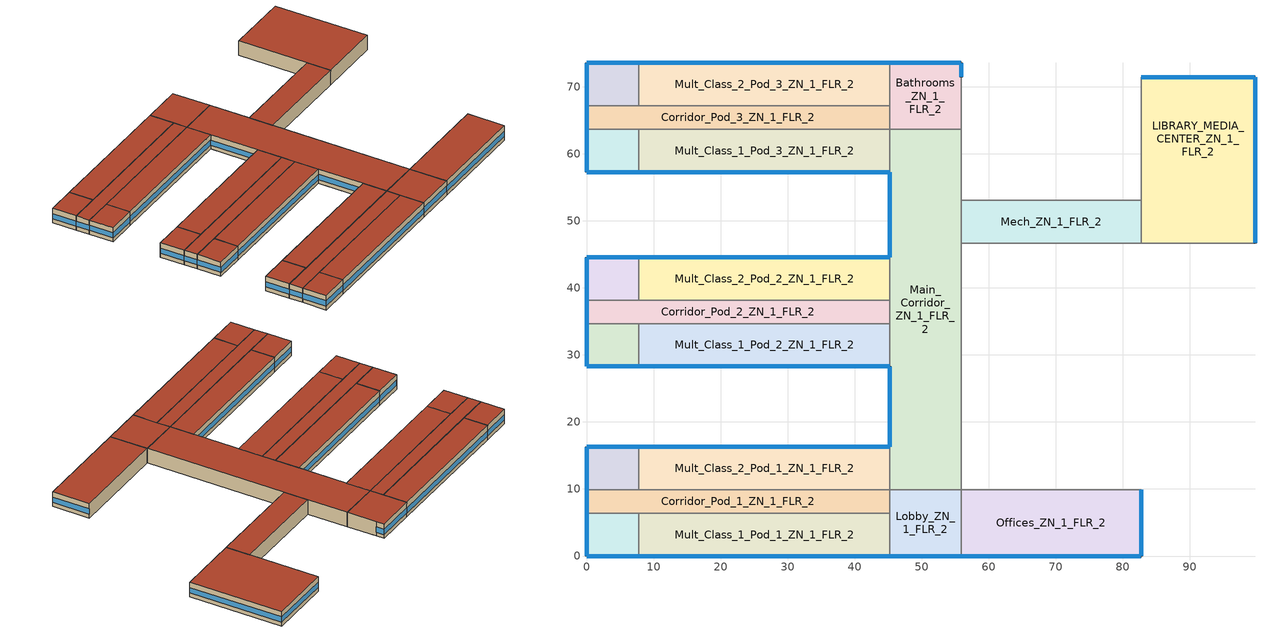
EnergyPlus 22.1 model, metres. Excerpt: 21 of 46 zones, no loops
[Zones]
Corner_Class_1_Pod_1_ZN_1_FLR_2
 floor to Corner_Class_1_Pod_1_ZN_1_FLR_1 (int_slab_floor): 0,6.36 7.78,6.36 7.78,0 0,0 z4
 wall outside (nonres_ext_wall_top): 0,6.36 0,0 7.78,0 z4:8
 wall to Mult_Class_1_Pod_1_ZN_1_FLR_2 (int_wall): 7.78,0 7.78,6.36 z4:8
 wall to Corridor_Pod_1_ZN_1_FLR_2 (int_wall): 7.78,6.36 0,6.36 z4:8
 window (NonresWindow_U_0.369_SHGC_0.375): 0.04,0 7.74,0 z5.1:6.51; 0,6.33 0,0.04 z5.1:6.52
 roof outside (nonres_roof): 0,0 7.78,0 7.78,6.36 0,6.36 z8
Mult_Class_1_Pod_1_ZN_1_FLR_2
 floor to Mult_Class_1_Pod_1_ZN_1_FLR_1 (int_slab_floor): 7.78,6.36 45.25,6.36 45.25,0 7.78,0 z4
 wall outside (nonres_ext_wall_top): 7.78,0 45.25,0 z4:8
 wall to Lobby_ZN_1_FLR_2 (int_wall): 45.25,0 45.25,6.36 z4:8
 wall to Corridor_Pod_1_ZN_1_FLR_2 (int_wall): 45.25,6.36 7.78,6.36 z4:8
 window (NonresWindow_U_0.369_SHGC_0.375): 7.81,0 45.22,0 z5.1:6.5
 roof outside (nonres_roof): 7.78,0 45.25,0 45.25,6.36 7.78,6.36 z8
Corridor_Pod_1_ZN_1_FLR_2
 floor to Corridor_Pod_1_ZN_1_FLR_1 (int_slab_floor): 0,9.9 45.25,9.9 45.25,6.36 0,6.36 z4
 wall outside (nonres_ext_wall_top): 0,9.9 0,6.36 z4:8
 wall to Lobby_ZN_1_FLR_2 (int_wall): 45.25,6.36 45.25,9.9 z4:8
 wall to Mult_Class_2_Pod_1_ZN_1_FLR_2 (int_wall): 45.25,9.9 7.78,9.9 z4:8
 wall to Corner_Class_2_Pod_1_ZN_1_FLR_2 (int_wall): 7.78,9.9 0,9.9 z4:8
 window (NonresWindow_U_0.369_SHGC_0.375): 0,9.86 0,6.4 z5.1:6.53
 roof outside (nonres_roof): 0,6.36 45.25,6.36 45.25,9.9 0,9.9 z8
Corner_Class_2_Pod_1_ZN_1_FLR_2
 floor to Corner_Class_2_Pod_1_ZN_1_FLR_1 (int_slab_floor): 0,16.26 7.78,16.26 7.78,9.9 0,9.9 z4
 wall outside (nonres_ext_wall_top): 7.78,16.26 0,16.26 0,9.9 z4:8
 wall to Mult_Class_2_Pod_1_ZN_1_FLR_2 (int_wall): 7.78,9.9 7.78,16.26 z4:8
 window (NonresWindow_U_0.369_SHGC_0.375): 7.74,16.26 0.04,16.26 z5.1:6.51; 0,16.23 0,9.93 z5.1:6.52
 roof outside (nonres_roof): 0,9.9 7.78,9.9 7.78,16.26 0,16.26 z8
Mult_Class_2_Pod_1_ZN_1_FLR_2
 floor to Mult_Class_2_Pod_1_ZN_1_FLR_1 (int_slab_floor): 7.78,16.26 45.25,16.26 45.25,9.9 7.78,9.9 z4
 wall outside (nonres_ext_wall_top): 45.25,16.26 7.78,16.26 z4:8
 wall to Main_Corridor_ZN_1_FLR_2 (int_wall): 45.25,9.9 45.25,16.26 z4:8
 window (NonresWindow_U_0.369_SHGC_0.375): 45.22,16.26 7.81,16.26 z5.1:6.5
 roof outside (nonres_roof): 7.78,9.9 45.25,9.9 45.25,16.26 7.78,16.26 z8
Corner_Class_1_Pod_2_ZN_1_FLR_2
 floor to Corner_Class_1_Pod_2_ZN_1_FLR_1 (int_slab_floor): 0,34.65 7.78,34.65 7.78,28.28 0,28.28 z4
 wall outside (nonres_ext_wall_top): 0,34.65 0,28.28 7.78,28.28 z4:8
 wall to Mult_Class_1_Pod_2_ZN_1_FLR_2 (int_wall): 7.78,28.28 7.78,34.65 z4:8
 wall to Corridor_Pod_2_ZN_1_FLR_2 (int_wall): 7.78,34.65 0,34.65 z4:8
 window (NonresWindow_U_0.369_SHGC_0.375): 0.04,28.28 7.74,28.28 z5.1:6.51; 0,34.61 0,28.32 z5.1:6.52
 roof outside (nonres_roof): 0,28.28 7.78,28.28 7.78,34.65 0,34.65 z8
Mult_Class_1_Pod_2_ZN_1_FLR_2
 floor to Mult_Class_1_Pod_2_ZN_1_FLR_1 (int_slab_floor): 7.78,34.65 45.25,34.65 45.25,28.28 7.78,28.28 z4
 wall outside (nonres_ext_wall_top): 7.78,28.28 45.25,28.28 z4:8
 wall to Main_Corridor_ZN_1_FLR_2 (int_wall): 45.25,28.28 45.25,34.65 z4:8
 wall to Corridor_Pod_2_ZN_1_FLR_2 (int_wall): 45.25,34.65 7.78,34.65 z4:8
 window (NonresWindow_U_0.369_SHGC_0.375): 7.81,28.28 45.22,28.28 z5.1:6.5
 roof outside (nonres_roof): 7.78,28.28 45.25,28.28 45.25,34.65 7.78,34.65 z8
Corridor_Pod_2_ZN_1_FLR_2
 floor to Corridor_Pod_2_ZN_1_FLR_1 (int_slab_floor): 0,38.18 45.25,38.18 45.25,34.65 0,34.65 z4
 wall outside (nonres_ext_wall_top): 0,38.18 0,34.65 z4:8
 wall to Main_Corridor_ZN_1_FLR_2 (int_wall): 45.25,34.65 45.25,38.18 z4:8
 wall to Mult_Class_2_Pod_2_ZN_1_FLR_2 (int_wall): 45.25,38.18 7.78,38.18 z4:8
 wall to Corner_Class_2_Pod_2_ZN_1_FLR_2 (int_wall): 7.78,38.18 0,38.18 z4:8
 window (NonresWindow_U_0.369_SHGC_0.375): 0,38.15 0,34.68 z5.1:6.53
 roof outside (nonres_roof): 0,34.65 45.25,34.65 45.25,38.18 0,38.18 z8
Corner_Class_2_Pod_2_ZN_1_FLR_2
 floor to Corner_Class_2_Pod_2_ZN_1_FLR_1 (int_slab_floor): 0,44.55 7.78,44.55 7.78,38.18 0,38.18 z4
 wall outside (nonres_ext_wall_top): 7.78,44.55 0,44.55 0,38.18 z4:8
 wall to Mult_Class_2_Pod_2_ZN_1_FLR_2 (int_wall): 7.78,38.18 7.78,44.55 z4:8
 window (NonresWindow_U_0.369_SHGC_0.375): 7.74,44.55 0.04,44.55 z5.1:6.51; 0,44.51 0,38.22 z5.1:6.52
 roof outside (nonres_roof): 0,38.18 7.78,38.18 7.78,44.55 0,44.55 z8
Mult_Class_2_Pod_2_ZN_1_FLR_2
 floor to Mult_Class_2_Pod_2_ZN_1_FLR_1 (int_slab_floor): 7.78,44.55 45.25,44.55 45.25,38.18 7.78,38.18 z4
 wall outside (nonres_ext_wall_top): 45.25,44.55 7.78,44.55 z4:8
 wall to Main_Corridor_ZN_1_FLR_2 (int_wall): 45.25,38.18 45.25,44.55 z4:8
 window (NonresWindow_U_0.369_SHGC_0.375): 45.22,44.55 7.81,44.55 z5.1:6.5
 roof outside (nonres_roof): 7.78,38.18 45.25,38.18 45.25,44.55 7.78,44.55 z8
Corner_Class_1_Pod_3_ZN_1_FLR_2
 floor to Corner_Class_1_Pod_3_ZN_1_FLR_1 (int_slab_floor): 0,63.64 7.78,63.64 7.78,57.28 0,57.28 z4
 wall outside (nonres_ext_wall_top): 0,63.64 0,57.28 7.78,57.28 z4:8
 wall to Mult_Class_1_Pod_3_ZN_1_FLR_2 (int_wall): 7.78,57.28 7.78,63.64 z4:8
 wall to Corridor_Pod_3_ZN_1_FLR_2 (int_wall): 7.78,63.64 0,63.64 z4:8
 window (NonresWindow_U_0.369_SHGC_0.375): 0.04,57.28 7.74,57.28 z5.1:6.51; 0,63.6 0,57.31 z5.1:6.52
 roof outside (nonres_roof): 0,57.28 7.78,57.28 7.78,63.64 0,63.64 z8
Mult_Class_1_Pod_3_ZN_1_FLR_2
 floor to Mult_Class_1_Pod_3_ZN_1_FLR_1 (int_slab_floor): 7.78,63.64 45.25,63.64 45.25,57.28 7.78,57.28 z4
 wall outside (nonres_ext_wall_top): 7.78,57.28 45.25,57.28 z4:8
 wall to Main_Corridor_ZN_1_FLR_2 (int_wall): 45.25,57.28 45.25,63.64 z4:8
 wall to Corridor_Pod_3_ZN_1_FLR_2 (int_wall): 45.25,63.64 7.78,63.64 z4:8
 window (NonresWindow_U_0.369_SHGC_0.375): 7.81,57.28 45.22,57.28 z5.1:6.5
 roof outside (nonres_roof): 7.78,57.28 45.25,57.28 45.25,63.64 7.78,63.64 z8
Corridor_Pod_3_ZN_1_FLR_2
 floor to Corridor_Pod_3_ZN_1_FLR_1 (int_slab_floor): 0,67.18 45.25,67.18 45.25,63.64 0,63.64 z4
 wall outside (nonres_ext_wall_top): 0,67.18 0,63.64 z4:8
 wall to Bathrooms_ZN_1_FLR_2 (int_wall): 45.25,63.64 45.25,67.18 z4:8
 wall to Mult_Class_2_Pod_3_ZN_1_FLR_2 (int_wall): 45.25,67.18 7.78,67.18 z4:8
 wall to Corner_Class_2_Pod_3_ZN_1_FLR_2 (int_wall): 7.78,67.18 0,67.18 z4:8
 window (NonresWindow_U_0.369_SHGC_0.375): 0,67.14 0,63.67 z5.1:6.53
 roof outside (nonres_roof): 0,63.64 45.25,63.64 45.25,67.18 0,67.18 z8
Corner_Class_2_Pod_3_ZN_1_FLR_2
 floor to Corner_Class_2_Pod_3_ZN_1_FLR_1 (int_slab_floor): 0,73.54 7.78,73.54 7.78,67.18 0,67.18 z4
 wall outside (nonres_ext_wall_top): 7.78,73.54 0,73.54 0,67.18 z4:8
 wall to Mult_Class_2_Pod_3_ZN_1_FLR_2 (int_wall): 7.78,67.18 7.78,73.54 z4:8
 window (NonresWindow_U_0.369_SHGC_0.375): 7.74,73.54 0.04,73.54 z5.1:6.51; 0,73.5 0,67.21 z5.1:6.52
 roof outside (nonres_roof): 0,67.18 7.78,67.18 7.78,73.54 0,73.54 z8
Mult_Class_2_Pod_3_ZN_1_FLR_2
 floor to Mult_Class_2_Pod_3_ZN_1_FLR_1 (int_slab_floor): 7.78,73.54 45.25,73.54 45.25,67.18 7.78,67.18 z4
 wall outside (nonres_ext_wall_top): 45.25,73.54 7.78,73.54 z4:8
 wall to Bathrooms_ZN_1_FLR_2 (int_wall): 45.25,67.18 45.25,73.54 z4:8
 window (NonresWindow_U_0.369_SHGC_0.375): 45.22,73.54 7.81,73.54 z5.1:6.5
 roof outside (nonres_roof): 7.78,67.18 45.25,67.18 45.25,73.54 7.78,73.54 z8
Main_Corridor_ZN_1_FLR_2
 floor to Main_Corridor_ZN_1_FLR_1 (int_slab_floor): 45.25,63.64 55.86,63.64 55.86,9.9 45.25,9.9 z4
 wall outside (nonres_ext_wall_top): 45.25,57.28 45.25,44.55 / 45.25,28.28 45.25,16.26 z4:8
 wall to Lobby_ZN_1_FLR_2 (int_wall): 45.25,9.9 55.86,9.9 z4:8
 wall to Gym_ZN_1_FLR_1 (int_wall): 55.86,9.9 55.86,46.67 z4:8
 wall to Mech_ZN_1_FLR_2 (int_wall): 55.86,46.67 55.86,53.03 z4:8
 wall to Auditorium_ZN_1_FLR_1 (int_wall): 55.86,53.03 55.86,63.64 z4:8
 wall to Bathrooms_ZN_1_FLR_2 (int_wall): 55.86,63.64 45.25,63.64 z4:8
 window (NonresWindow_U_0.369_SHGC_0.375): 45.25,57.24 45.25,44.58 / 45.25,28.25 45.25,16.3 z5.1:6.51
 roof outside (nonres_roof): 45.25,9.9 55.86,9.9 55.86,63.64 45.25,63.64 z8
Lobby_ZN_1_FLR_2
 floor to Lobby_ZN_1_FLR_1 (int_slab_floor): 45.25,9.9 55.86,9.9 55.86,0 45.25,0 z4
 wall outside (nonres_ext_wall_top): 45.25,0 55.86,0 z4:8
 wall to Offices_ZN_1_FLR_2 (int_wall): 55.86,0 55.86,9.9 z4:8
 window (NonresWindow_U_0.369_SHGC_0.375): 45.29,0 55.83,0 z5.1:6.51
 roof outside (nonres_roof): 45.25,0 55.86,0 55.86,9.9 45.25,9.9 z8
Bathrooms_ZN_1_FLR_2
 floor to Bathrooms_ZN_1_FLR_1 (int_slab_floor): 45.25,73.54 55.86,73.54 55.86,63.64 45.25,63.64 z4
 wall outside (nonres_ext_wall_top): 55.86,71.42 55.86,73.54 45.25,73.54 z4:8
 wall to Auditorium_ZN_1_FLR_1 (int_wall): 55.86,63.64 55.86,71.42 z4:8
 window (NonresWindow_U_0.369_SHGC_0.375): 55.86,71.45 55.86,73.5 z5.1:6.55; 55.83,73.54 45.29,73.54 z5.1:6.51
 roof outside (nonres_roof): 45.25,63.64 55.86,63.64 55.86,73.54 45.25,73.54 z8
Offices_ZN_1_FLR_2
 floor to Offices_ZN_1_FLR_1 (int_slab_floor): 55.86,9.9 82.73,9.9 82.73,0 55.86,0 z4
 wall outside (nonres_ext_wall_top): 55.86,0 82.73,0 82.73,9.9 z4:8
 wall to Gym_ZN_1_FLR_1 (int_wall): 82.73,9.9 55.86,9.9 z4:8
 window (NonresWindow_U_0.369_SHGC_0.375): 55.9,0 82.7,0 z5.1:6.5; 82.73,0.04 82.73,9.86 z5.1:6.51
 roof outside (nonres_roof): 55.86,0 82.73,0 82.73,9.9 55.86,9.9 z8
LIBRARY_MEDIA_CENTER_ZN_1_FLR_2
 floor to Kitchen_ZN_1_FLR_1 (int_slab_floor): 82.73,53.03 99.7,53.03 99.7,46.67 82.73,46.67 z4
 floor to Cafeteria_ZN_1_FLR_1 (int_slab_floor): 82.73,71.42 99.7,71.42 99.7,53.03 82.73,53.03 z4
 wall outside (nonres_ext_wall_top): 99.7,46.67 99.7,71.42 82.73,71.42 z4:8
 wall to Aux_Gym_ZN_1_FLR_1 (int_wall): 82.73,46.67 99.7,46.67 z4:8
 wall to Mech_ZN_1_FLR_2 (int_wall): 82.73,53.03 82.73,46.67 z4:8
 wall to Auditorium_ZN_1_FLR_1 (int_wall): 82.73,71.42 82.73,53.03 z4:8
 window (NonresWindow_U_0.369_SHGC_0.375): 99.7,46.7 99.7,71.38 z5.1:6.5; 99.67,71.42 82.77,71.42 z5.1:6.51
 roof outside (nonres_roof): 82.73,46.67 99.7,46.67 99.7,71.42 82.73,71.42 z8
Mech_ZN_1_FLR_2
 floor to Mech_ZN_1_FLR_1 (int_slab_floor): 55.86,53.03 82.73,53.03 82.73,46.67 55.86,46.67 z4
 wall to Gym_ZN_1_FLR_1 (int_wall): 55.86,46.67 82.73,46.67 z4:8
 wall to Auditorium_ZN_1_FLR_1 (int_wall): 82.73,53.03 55.86,53.03 z4:8
 roof outside (nonres_roof): 55.86,46.67 82.73,46.67 82.73,53.03 55.86,53.03 z8
[Building]
SchoolSecondary_50pct_downscaled: North Axis=0; Terrain=City; Loads Convergence Tolerance Value=0.04; Temperature Convergence Tolerance Value=0.2; Solar Distribution=FullInteriorAndExterior; Maximum Number of Warmup Days=25; Minimum Number of Warmup Days=6
[Site:Location]
Buffalo.Niagara.Intl.AP_NY_USA WMO=725280: Latitude=42.94; Longitude=-78.74; Time Zone=-5; Elevation=215
[SizingPeriod:DesignDay] Day of Month=21; DryBulb Temperature Range Modifier Type=DefaultMultipliers; Humidity Condition Type=Wetbulb; Barometric Pressure=98769; Rain Indicator=No; Snow Indicator=No; Daylight Saving Time Indicator=No
Name | Month | Day Type | Maximum DryBulb Temperature | Daily DryBulb Temperature Range | Wetbulb or DewPoint at Maximum DryBulb | Wind Speed | Wind Direction | Solar Model Indicator | Sky Clearness | ASHRAE Clear Sky Optical Depth for Beam Irradiance taub | ASHRAE Clear Sky Optical Depth for Diffuse Irradiance taud
Buffalo.Niagara.Intl.AP_NY_USA Ann Htg 99.6% Condns DB | 1 | WinterDesignDay | -16.3 | 0 | -16.3 | 5.1 | 270 | ASHRAEClearSky | 0
Buffalo.Niagara.Intl.AP_NY_USA Ann Clg .4% Condns DB=>MWB | 7 | SummerDesignDay | 30.3 | 9.3 | 21.8 | 5.7 | 240 | ASHRAETau |  | 0.462 | 2.001
[Site:GroundTemperature:FCfactorMethod]
January Ground Temperature=9.7; February Ground Temperature=6; March Ground Temperature=-2.2; April Ground Temperature=-3.4; May Ground Temperature=-4.2; June Ground Temperature=2.7; July Ground Temperature=7.5; August Ground Temperature=13.7; September Ground Temperature=18.6; October Ground Temperature=22; November Ground Temperature=20.7; December Ground Temperature=16.5
[Site:WaterMainsTemperature]
Calculation Method=CORRELATION; Annual Average Outdoor Air Temperature=8.96667; Maximum Difference In Monthly Average Outdoor Air Temperatures=26.2
[Material]
Name | Roughness | Thickness | Conductivity | Density | Specific Heat | Thermal Absorptance | Solar Absorptance | Visible Absorptance
Std Wood 6inch | MediumSmooth | 0.15 | 0.12 | 540 | 1210 | 0.9 | 0.7 | 0.7
F07 25mm stucco | Smooth | 0.0254 | 0.72 | 1856 | 840 | 0.9 | 0.7 | 0.7
F08 Metal surface | Smooth | 0.0008 | 45.28 | 7824 | 500
F13 Built-up roofing | Rough | 0.0095 | 0.16 | 1120 | 1460 | 0.9 | 0.77
G01 13mm gypsum board | Smooth | 0.0127 | 0.16 | 800 | 1090 | 0.9 | 0.7 | 0.5
G01 16mm gypsum board | MediumSmooth | 0.0159 | 0.16 | 800 | 1090
100mm Normalweight concrete floor | MediumRough | 0.1016 | 2.31 | 2322 | 832
[Material:NoMass] Thermal Absorptance=0.9; Solar Absorptance=0.7
Name | Roughness | Thermal Resistance | Visible Absorptance
CP02 CARPET PAD | VeryRough | 0.21648 | 0.8
Nonres_Roof_Insulation | MediumSmooth | 5.30668 | 0.7
Nonres_Exterior_Wall_Insulation_top | MediumSmooth | 1.34651 | 0.7
[WindowMaterial:SimpleGlazingSystem]
Nonres Window Glazing Layer: UFactor=2.09528; Solar Heat Gain Coefficient=0.375; Visible Transmittance=0.4125
[Construction]
InteriorFurnishings: Std Wood 6inch
int_wall: G01 13mm gypsum board, G01 13mm gypsum board
int_slab_floor: 100mm Normalweight concrete floor, CP02 CARPET PAD
nonres_roof: F13 Built-up roofing, Nonres_Roof_Insulation, F08 Metal surface
nonres_ext_wall_top: F07 25mm stucco, G01 16mm gypsum board, Nonres_Exterior_Wall_Insulation_top, G01 16mm gypsum board
NonresWindow_U_0.369_SHGC_0.375: Nonres Window Glazing Layer
[Zone] Type=1; Multiplier=1; Ceiling Height=4; Floor Area=autocalculate; Part of Total Floor Area=Yes
Name | Volume
Corner_Class_1_Pod_1_ZN_1_FLR_2; Corner_Class_2_Pod_1_ZN_1_FLR_2; Corner_Class_1_Pod_2_ZN_1_FLR_2; Corner_Class_2_Pod_2_ZN_1_FLR_2; Corner_Class_1_Pod_3_ZN_1_FLR_2; Corner_Class_2_Pod_3_ZN_1_FLR_2 | 396
Mult_Class_1_Pod_1_ZN_1_FLR_2; Mult_Class_2_Pod_1_ZN_1_FLR_2; Mult_Class_1_Pod_2_ZN_1_FLR_2; Mult_Class_2_Pod_2_ZN_1_FLR_2; Mult_Class_1_Pod_3_ZN_1_FLR_2; Mult_Class_2_Pod_3_ZN_1_FLR_2 | 1908
Corridor_Pod_1_ZN_1_FLR_2; Corridor_Pod_2_ZN_1_FLR_2; Corridor_Pod_3_ZN_1_FLR_2 | 1280
Main_Corridor_ZN_1_FLR_2 | 4560
Lobby_ZN_1_FLR_2; Bathrooms_ZN_1_FLR_2 | 840
Offices_ZN_1_FLR_2 | 2128
LIBRARY_MEDIA_CENTER_ZN_1_FLR_2 | 3360
Mech_ZN_1_FLR_2 | 1368
[InternalMass] Construction=InteriorFurnishings
Name | Zone or ZoneList | Surface Area
Corner_Class_1_Pod_1_ZN_1_FLR_2_InternalMass_1 | Corner_Class_1_Pod_1_ZN_1_FLR_2 | 99
Mult_Class_1_Pod_1_ZN_1_FLR_2_InternalMass_1 | Mult_Class_1_Pod_1_ZN_1_FLR_2 | 477
Corridor_Pod_1_ZN_1_FLR_2_InternalMass_1 | Corridor_Pod_1_ZN_1_FLR_2 | 320
Corner_Class_2_Pod_1_ZN_1_FLR_2_InternalMass_1 | Corner_Class_2_Pod_1_ZN_1_FLR_2 | 99
Mult_Class_2_Pod_1_ZN_1_FLR_2_InternalMass_1 | Mult_Class_2_Pod_1_ZN_1_FLR_2 | 477
Corner_Class_1_Pod_2_ZN_1_FLR_2_InternalMass_1 | Corner_Class_1_Pod_2_ZN_1_FLR_2 | 99
Mult_Class_1_Pod_2_ZN_1_FLR_2_InternalMass_1 | Mult_Class_1_Pod_2_ZN_1_FLR_2 | 477
Corridor_Pod_2_ZN_1_FLR_2_InternalMass_1 | Corridor_Pod_2_ZN_1_FLR_2 | 320
Corner_Class_2_Pod_2_ZN_1_FLR_2_InternalMass_1 | Corner_Class_2_Pod_2_ZN_1_FLR_2 | 99
Mult_Class_2_Pod_2_ZN_1_FLR_2_InternalMass_1 | Mult_Class_2_Pod_2_ZN_1_FLR_2 | 477
Corner_Class_1_Pod_3_ZN_1_FLR_2_InternalMass_1 | Corner_Class_1_Pod_3_ZN_1_FLR_2 | 99
Mult_Class_1_Pod_3_ZN_1_FLR_2_InternalMass_1 | Mult_Class_1_Pod_3_ZN_1_FLR_2 | 477
Corridor_Pod_3_ZN_1_FLR_2_InternalMass_1 | Corridor_Pod_3_ZN_1_FLR_2 | 320
Corner_Class_2_Pod_3_ZN_1_FLR_2_InternalMass_1 | Corner_Class_2_Pod_3_ZN_1_FLR_2 | 99
Mult_Class_2_Pod_3_ZN_1_FLR_2_InternalMass_1 | Mult_Class_2_Pod_3_ZN_1_FLR_2 | 477
Main_Corridor_ZN_1_FLR_2_InternalMass_1 | Main_Corridor_ZN_1_FLR_2 | 1140
Lobby_ZN_1_FLR_2_InternalMass_1 | Lobby_ZN_1_FLR_2 | 210
Bathrooms_ZN_1_FLR_2_InternalMass_1 | Bathrooms_ZN_1_FLR_2 | 210
Offices_ZN_1_FLR_2_InternalMass_1 | Offices_ZN_1_FLR_2 | 532
LIBRARY_MEDIA_CENTER_ZN_1_FLR_2_InternalMass_1 | LIBRARY_MEDIA_CENTER_ZN_1_FLR_2 | 840
Mech_ZN_1_FLR_2_InternalMass_1 | Mech_ZN_1_FLR_2 | 342
[People] Fraction Radiant=0.3; Sensible Heat Fraction=AUTOCALCULATE; Activity Level Schedule=ACTIVITY_SCH; Enable ASHRAE 55 Comfort Warnings=No; Mean Radiant Temperature Calculation Type=ZoneAveraged; Work Efficiency Schedule=WORK_EFF_SCH; Clothing Insulation Calculation Method=ClothingInsulationSchedule; Clothing Insulation Schedule=CLOTHING_SCH; Air Velocity Schedule=AIR_VELO_SCH; Thermal Comfort Model 1 Type=FANGER
Name | Zone or ZoneList or Space or SpaceList | Number of People Schedule | Number of People Calculation Method | Floor Area per Person | Number of People
Corner_Class_1_Pod_1_ZN_1_FLR_2 | Corner_Class_1_Pod_1_ZN_1_FLR_2 | BLDG_OCC_SCH | Area/Person | 2.654
Mult_Class_1_Pod_1_ZN_1_FLR_2 | Mult_Class_1_Pod_1_ZN_1_FLR_2 | BLDG_OCC_SCH | Area/Person | 2.654
Corridor_Pod_1_ZN_1_FLR_2 | Corridor_Pod_1_ZN_1_FLR_2 | BLDG_OCC_SCH | People |  | 17.224
Corner_Class_2_Pod_1_ZN_1_FLR_2 | Corner_Class_2_Pod_1_ZN_1_FLR_2 | BLDG_OCC_SCH | Area/Person | 2.654
Mult_Class_2_Pod_1_ZN_1_FLR_2 | Mult_Class_2_Pod_1_ZN_1_FLR_2 | BLDG_OCC_SCH | Area/Person | 2.654
Corner_Class_1_Pod_2_ZN_1_FLR_2 | Corner_Class_1_Pod_2_ZN_1_FLR_2 | BLDG_OCC_SCH | Area/Person | 2.654
Mult_Class_1_Pod_2_ZN_1_FLR_2 | Mult_Class_1_Pod_2_ZN_1_FLR_2 | BLDG_OCC_SCH | Area/Person | 2.654
Corridor_Pod_2_ZN_1_FLR_2 | Corridor_Pod_2_ZN_1_FLR_2 | BLDG_OCC_SCH | People |  | 17.224
Corner_Class_2_Pod_2_ZN_1_FLR_2 | Corner_Class_2_Pod_2_ZN_1_FLR_2 | BLDG_OCC_SCH | Area/Person | 2.654
Mult_Class_2_Pod_2_ZN_1_FLR_2 | Mult_Class_2_Pod_2_ZN_1_FLR_2 | BLDG_OCC_SCH | Area/Person | 2.654
Corner_Class_1_Pod_3_ZN_1_FLR_2 | Corner_Class_1_Pod_3_ZN_1_FLR_2 | BLDG_OCC_SCH | Area/Person | 2.654
Mult_Class_1_Pod_3_ZN_1_FLR_2 | Mult_Class_1_Pod_3_ZN_1_FLR_2 | BLDG_OCC_SCH_Extend | Area/Person | 2.654
Corridor_Pod_3_ZN_1_FLR_2 | Corridor_Pod_3_ZN_1_FLR_2 | BLDG_OCC_SCH | People |  | 17.224
Corner_Class_2_Pod_3_ZN_1_FLR_2 | Corner_Class_2_Pod_3_ZN_1_FLR_2 | BLDG_OCC_SCH | Area/Person | 2.654
Mult_Class_2_Pod_3_ZN_1_FLR_2 | Mult_Class_2_Pod_3_ZN_1_FLR_2 | BLDG_OCC_SCH_Extend | Area/Person | 2.654
Bathrooms_ZN_1_FLR_2 | Bathrooms_ZN_1_FLR_2 | BLDG_OCC_SCH | People |  | 11.304
Offices_ZN_1_FLR_2 | Offices_ZN_1_FLR_2 | BLDG_OCC_SCH_Offices_w_SB | Area/Person | 18.579
LIBRARY_MEDIA_CENTER_ZN_1_FLR_2 | LIBRARY_MEDIA_CENTER_ZN_1_FLR_2 | BLDG_OCC_SCH | Area/Person | 9.289
Mech_ZN_1_FLR_2 | Mech_ZN_1_FLR_2 | BLDG_OCC_SCH | People |  | 5.552
LOBBY_ZN_1_FLR_2 | LOBBY_ZN_1_FLR_2 | BLDG_OCC_SCH | People |  | 22.607
MAIN_CORRIDOR_ZN_1_FLR_2 | MAIN_CORRIDOR_ZN_1_FLR_2 | BLDG_OCC_SCH | People |  | 61.361
[Lights] Design Level Calculation Method=Watts/Area; Return Air Fraction=0; Fraction Radiant=0.37; Fraction Visible=0.2; Fraction Replaceable=1; EndUse Subcategory=LightsWired; Return Air Fraction Calculated from Plenum Temperature=No
Name | Zone or ZoneList or Space or SpaceList | Schedule | Watts per Zone Floor Area
Corner_Class_1_Pod_1_ZN_1_FLR_2_Lights | Corner_Class_1_Pod_1_ZN_1_FLR_2 | ltg_sch_classroom | 7.42257
Mult_Class_1_Pod_1_ZN_1_FLR_2_Lights | Mult_Class_1_Pod_1_ZN_1_FLR_2 | ltg_sch_classroom | 7.42257
Corridor_Pod_1_ZN_1_FLR_2_Lights | Corridor_Pod_1_ZN_1_FLR_2 | ltg_sch_corridor | 4.299174
Corner_Class_2_Pod_1_ZN_1_FLR_2_Lights | Corner_Class_2_Pod_1_ZN_1_FLR_2 | ltg_sch_classroom | 7.42257
Mult_Class_2_Pod_1_ZN_1_FLR_2_Lights | Mult_Class_2_Pod_1_ZN_1_FLR_2 | ltg_sch_classroom | 7.42257
Corner_Class_1_Pod_2_ZN_1_FLR_2_Lights | Corner_Class_1_Pod_2_ZN_1_FLR_2 | ltg_sch_classroom | 7.42257
Mult_Class_1_Pod_2_ZN_1_FLR_2_Lights | Mult_Class_1_Pod_2_ZN_1_FLR_2 | ltg_sch_classroom | 7.42257
Corridor_Pod_2_ZN_1_FLR_2_Lights | Corridor_Pod_2_ZN_1_FLR_2 | ltg_sch_corridor | 4.299174
Corner_Class_2_Pod_2_ZN_1_FLR_2_Lights | Corner_Class_2_Pod_2_ZN_1_FLR_2 | ltg_sch_classroom | 7.42257
Mult_Class_2_Pod_2_ZN_1_FLR_2_Lights | Mult_Class_2_Pod_2_ZN_1_FLR_2 | ltg_sch_classroom | 7.42257
Corner_Class_1_Pod_3_ZN_1_FLR_2_Lights | Corner_Class_1_Pod_3_ZN_1_FLR_2 | ltg_sch_classroom | 7.42257
Mult_Class_1_Pod_3_ZN_1_FLR_2_Lights | Mult_Class_1_Pod_3_ZN_1_FLR_2 | ltg_sch_classroom | 7.42257
Corridor_Pod_3_ZN_1_FLR_2_Lights | Corridor_Pod_3_ZN_1_FLR_2 | ltg_sch_corridor | 4.299174
Corner_Class_2_Pod_3_ZN_1_FLR_2_Lights | Corner_Class_2_Pod_3_ZN_1_FLR_2 | ltg_sch_classroom | 7.42257
Mult_Class_2_Pod_3_ZN_1_FLR_2_Lights | Mult_Class_2_Pod_3_ZN_1_FLR_2 | ltg_sch_classroom | 7.42257
Main_Corridor_ZN_1_FLR_2_Lights | Main_Corridor_ZN_1_FLR_2 | ltg_sch_corridor | 4.299174
Lobby_ZN_1_FLR_2_Lights | Lobby_ZN_1_FLR_2 | ltg_sch_lobby | 7.750008
Bathrooms_ZN_1_FLR_2_Lights | Bathrooms_ZN_1_FLR_2 | ltg_sch_bath | 7.168761
Offices_ZN_1_FLR_2_Lights | Offices_ZN_1_FLR_2 | ltg_sch_office | 6.416874
LIBRARY_MEDIA_CENTER_ZN_1_FLR_2_Lights | LIBRARY_MEDIA_CENTER_ZN_1_FLR_2 | ltg_sch_library | 10.5013
Mech_ZN_1_FLR_2_Lights | Mech_ZN_1_FLR_2 | ltg_sch_mechanical | 6.878133
[ElectricEquipment] Schedule=BLDG_EQUIP_SCH; Design Level Calculation Method=EquipmentLevel; Fraction Latent=0; Fraction Radiant=0.5; Fraction Lost=0; EndUse Subcategory=MiscPlug
Name | Zone or ZoneList or Space or SpaceList | Design Level
Corner_Class_1_Pod_1_ZN_1_FLR_2_PlugMisc_Equip | Corner_Class_1_Pod_1_ZN_1_FLR_2 | 495
Mult_Class_1_Pod_1_ZN_1_FLR_2_PlugMisc_Equip | Mult_Class_1_Pod_1_ZN_1_FLR_2 | 2385
Corridor_Pod_1_ZN_1_FLR_2_PlugMisc_Equip | Corridor_Pod_1_ZN_1_FLR_2 | 640
Corner_Class_2_Pod_1_ZN_1_FLR_2_PlugMisc_Equip | Corner_Class_2_Pod_1_ZN_1_FLR_2 | 495
Mult_Class_2_Pod_1_ZN_1_FLR_2_PlugMisc_Equip | Mult_Class_2_Pod_1_ZN_1_FLR_2 | 2385
Corner_Class_1_Pod_2_ZN_1_FLR_2_PlugMisc_Equip | Corner_Class_1_Pod_2_ZN_1_FLR_2 | 495
Mult_Class_1_Pod_2_ZN_1_FLR_2_PlugMisc_Equip | Mult_Class_1_Pod_2_ZN_1_FLR_2 | 2385
Corridor_Pod_2_ZN_1_FLR_2_PlugMisc_Equip | Corridor_Pod_2_ZN_1_FLR_2 | 640
Corner_Class_2_Pod_2_ZN_1_FLR_2_PlugMisc_Equip | Corner_Class_2_Pod_2_ZN_1_FLR_2 | 495
Mult_Class_2_Pod_2_ZN_1_FLR_2_PlugMisc_Equip | Mult_Class_2_Pod_2_ZN_1_FLR_2 | 2385
Corner_Class_1_Pod_3_ZN_1_FLR_2_PlugMisc_Equip | Corner_Class_1_Pod_3_ZN_1_FLR_2 | 495
Mult_Class_1_Pod_3_ZN_1_FLR_2_PlugMisc_Equip | Mult_Class_1_Pod_3_ZN_1_FLR_2 | 4770
Corridor_Pod_3_ZN_1_FLR_2_PlugMisc_Equip | Corridor_Pod_3_ZN_1_FLR_2 | 640
Corner_Class_2_Pod_3_ZN_1_FLR_2_PlugMisc_Equip | Corner_Class_2_Pod_3_ZN_1_FLR_2 | 495
Mult_Class_2_Pod_3_ZN_1_FLR_2_PlugMisc_Equip | Mult_Class_2_Pod_3_ZN_1_FLR_2 | 4770
Main_Corridor_ZN_1_FLR_2_PlugMisc_Equip | Main_Corridor_ZN_1_FLR_2 | 2280
Lobby_ZN_1_FLR_2_PlugMisc_Equip | Lobby_ZN_1_FLR_2 | 420
Bathrooms_ZN_1_FLR_2_PlugMisc_Equip | Bathrooms_ZN_1_FLR_2 | 420
Offices_ZN_1_FLR_2_PlugMisc_Equip | Offices_ZN_1_FLR_2 | 2872.8
LIBRARY_MEDIA_CENTER_ZN_1_FLR_2_PlugMisc_Equip | LIBRARY_MEDIA_CENTER_ZN_1_FLR_2 | 4200
Mech_ZN_1_FLR_2_PlugMisc_Equip | Mech_ZN_1_FLR_2 | 684
[Daylighting:Controls] Daylighting Method=SplitFlux; Availability Schedule=DaylightAvailSch; Lighting Control Type=Continuousoff; Minimum Input Power Fraction for Continuous or ContinuousOff Dimming Control=0.2; Minimum Light Output Fraction for Continuous or ContinuousOff Dimming Control=0.2; Number of Stepped Control Steps=3; Probability Lighting will be Reset When Needed in Manual Stepped Control=1; Maximum Allowable Discomfort Glare Index=22
Name | Zone or Space | Glare Calculation Daylighting Reference Point | Glare Calculation Azimuth Angle of View Direction Clockwise from Zone yAxis | Daylighting Reference Point 1 | Fraction of Lights Controlled by Reference Point 1 | Illuminance Setpoint at Reference Point 1 | Daylighting Reference Point 2 | Fraction of Lights Controlled by Reference Point 2 | Illuminance Setpoint at Reference Point 2
Corner_Class_1_Pod_1_ZN_1_FLR_2_DaylCtrl | Corner_Class_1_Pod_1_ZN_1_FLR_2 | Corner_Class_1_Pod_1_ZN_1_FLR_2_DaylRefPt1 | 180 | Corner_Class_1_Pod_1_ZN_1_FLR_2_DaylRefPt1 | 0.56 | 377 | Corner_Class_1_Pod_1_ZN_1_FLR_2_DaylRefPt2 | 0.2 | 377
Mult_Class_1_Pod_1_ZN_1_FLR_2_DaylCtrl | Mult_Class_1_Pod_1_ZN_1_FLR_2 | Mult_Class_1_Pod_1_ZN_1_FLR_2_DaylRefPt1 | 180 | Mult_Class_1_Pod_1_ZN_1_FLR_2_DaylRefPt1 | 0.28 | 377 | Mult_Class_1_Pod_1_ZN_1_FLR_2_DaylRefPt2 | 0.28 | 377
Corner_Class_2_Pod_1_ZN_1_FLR_2_DaylCtrl | Corner_Class_2_Pod_1_ZN_1_FLR_2 | Corner_Class_2_Pod_1_ZN_1_FLR_2_DaylRefPt1 | 270 | Corner_Class_2_Pod_1_ZN_1_FLR_2_DaylRefPt1 | 0.56 | 377 | Corner_Class_2_Pod_1_ZN_1_FLR_2_DaylRefPt2 | 0.2 | 377
Mult_Class_2_Pod_1_ZN_1_FLR_2_DaylCtrl | Mult_Class_2_Pod_1_ZN_1_FLR_2 | Mult_Class_2_Pod_1_ZN_1_FLR_2_DaylRefPt1 | 0 | Mult_Class_2_Pod_1_ZN_1_FLR_2_DaylRefPt1 | 0.28 | 377 | Mult_Class_2_Pod_1_ZN_1_FLR_2_DaylRefPt2 | 0.28 | 377
Corner_Class_1_Pod_2_ZN_1_FLR_2_DaylCtrl | Corner_Class_1_Pod_2_ZN_1_FLR_2 | Corner_Class_1_Pod_2_ZN_1_FLR_2_DaylRefPt1 | 180 | Corner_Class_1_Pod_2_ZN_1_FLR_2_DaylRefPt1 | 0.56 | 377 | Corner_Class_1_Pod_2_ZN_1_FLR_2_DaylRefPt2 | 0.2 | 377
Mult_Class_1_Pod_2_ZN_1_FLR_2_DaylCtrl | Mult_Class_1_Pod_2_ZN_1_FLR_2 | Mult_Class_1_Pod_2_ZN_1_FLR_2_DaylRefPt1 | 180 | Mult_Class_1_Pod_2_ZN_1_FLR_2_DaylRefPt1 | 0.28 | 377 | Mult_Class_1_Pod_2_ZN_1_FLR_2_DaylRefPt2 | 0.28 | 377
Corner_Class_2_Pod_2_ZN_1_FLR_2_DaylCtrl | Corner_Class_2_Pod_2_ZN_1_FLR_2 | Corner_Class_2_Pod_2_ZN_1_FLR_2_DaylRefPt1 | 270 | Corner_Class_2_Pod_2_ZN_1_FLR_2_DaylRefPt1 | 0.56 | 377 | Corner_Class_2_Pod_2_ZN_1_FLR_2_DaylRefPt2 | 0.2 | 377
Mult_Class_2_Pod_2_ZN_1_FLR_2_DaylCtrl | Mult_Class_2_Pod_2_ZN_1_FLR_2 | Mult_Class_2_Pod_2_ZN_1_FLR_2_DaylRefPt1 | 0 | Mult_Class_2_Pod_2_ZN_1_FLR_2_DaylRefPt1 | 0.28 | 377 | Mult_Class_2_Pod_2_ZN_1_FLR_2_DaylRefPt2 | 0.28 | 377
Corner_Class_1_Pod_3_ZN_1_FLR_2_DaylCtrl | Corner_Class_1_Pod_3_ZN_1_FLR_2 | Corner_Class_1_Pod_3_ZN_1_FLR_2_DaylRefPt1 | 180 | Corner_Class_1_Pod_3_ZN_1_FLR_2_DaylRefPt1 | 0.56 | 377 | Corner_Class_1_Pod_3_ZN_1_FLR_2_DaylRefPt2 | 0.2 | 377
Mult_Class_1_Pod_3_ZN_1_FLR_2_DaylCtrl | Mult_Class_1_Pod_3_ZN_1_FLR_2 | Mult_Class_1_Pod_3_ZN_1_FLR_2_DaylRefPt1 | 180 | Mult_Class_1_Pod_3_ZN_1_FLR_2_DaylRefPt1 | 0.28 | 377 | Mult_Class_1_Pod_3_ZN_1_FLR_2_DaylRefPt2 | 0.28 | 377
Corner_Class_2_Pod_3_ZN_1_FLR_2_DaylCtrl | Corner_Class_2_Pod_3_ZN_1_FLR_2 | Corner_Class_2_Pod_3_ZN_1_FLR_2_DaylRefPt1 | 270 | Corner_Class_2_Pod_3_ZN_1_FLR_2_DaylRefPt1 | 0.56 | 377 | Corner_Class_2_Pod_3_ZN_1_FLR_2_DaylRefPt2 | 0.2 | 377
Mult_Class_2_Pod_3_ZN_1_FLR_2_DaylCtrl | Mult_Class_2_Pod_3_ZN_1_FLR_2 | Mult_Class_2_Pod_3_ZN_1_FLR_2_DaylRefPt1 | 0 | Mult_Class_2_Pod_3_ZN_1_FLR_2_DaylRefPt1 | 0.28 | 377 | Mult_Class_2_Pod_3_ZN_1_FLR_2_DaylRefPt2 | 0.28 | 377
Lobby_ZN_1_FLR_2_DaylCtrl | Lobby_ZN_1_FLR_2 | Lobby_ZN_1_FLR_2_DaylRefPt1 | 180 | Lobby_ZN_1_FLR_2_DaylRefPt1 | 0.18 | 269 | Lobby_ZN_1_FLR_2_DaylRefPt2 | 0.18 | 269
Offices_ZN_1_FLR_2_DaylCtrl | Offices_ZN_1_FLR_2 | Offices_ZN_1_FLR_2_DaylRefPt1 | 180 | Offices_ZN_1_FLR_2_DaylRefPt1 | 0.36 | 323 | Offices_ZN_1_FLR_2_DaylRefPt2 | 0.08 | 323
LIBRARY_MEDIA_CENTER_ZN_1_FLR_2_DaylCtrl | LIBRARY_MEDIA_CENTER_ZN_1_FLR_2 | LIBRARY_MEDIA_CENTER_ZN_1_FLR_2_DaylRefPt1 | 0 | LIBRARY_MEDIA_CENTER_ZN_1_FLR_2_DaylRefPt1 | 0.21 | 538 | LIBRARY_MEDIA_CENTER_ZN_1_FLR_2_DaylRefPt2 | 0.11 | 538
[ZoneInfiltration:DesignFlowRate] Schedule=INFIL_SCH_PNNL; Design Flow Rate Calculation Method=Flow/ExteriorWallArea; Flow per Exterior Surface Area=0.000569572; Constant Term Coefficient=0; Temperature Term Coefficient=0; Velocity Term Coefficient=0.224; Velocity Squared Term Coefficient=0
Name | Zone or ZoneList
Corner_Class_1_Pod_1_ZN_1_FLR_2_Infiltration | Corner_Class_1_Pod_1_ZN_1_FLR_2
Mult_Class_1_Pod_1_ZN_1_FLR_2_Infiltration | Mult_Class_1_Pod_1_ZN_1_FLR_2
Corridor_Pod_1_ZN_1_FLR_2_Infiltration | Corridor_Pod_1_ZN_1_FLR_2
Corner_Class_2_Pod_1_ZN_1_FLR_2_Infiltration | Corner_Class_2_Pod_1_ZN_1_FLR_2
Mult_Class_2_Pod_1_ZN_1_FLR_2_Infiltration | Mult_Class_2_Pod_1_ZN_1_FLR_2
Corner_Class_1_Pod_2_ZN_1_FLR_2_Infiltration | Corner_Class_1_Pod_2_ZN_1_FLR_2
Mult_Class_1_Pod_2_ZN_1_FLR_2_Infiltration | Mult_Class_1_Pod_2_ZN_1_FLR_2
Corridor_Pod_2_ZN_1_FLR_2_Infiltration | Corridor_Pod_2_ZN_1_FLR_2
Corner_Class_2_Pod_2_ZN_1_FLR_2_Infiltration | Corner_Class_2_Pod_2_ZN_1_FLR_2
Mult_Class_2_Pod_2_ZN_1_FLR_2_Infiltration | Mult_Class_2_Pod_2_ZN_1_FLR_2
Corner_Class_1_Pod_3_ZN_1_FLR_2_Infiltration | Corner_Class_1_Pod_3_ZN_1_FLR_2
Mult_Class_1_Pod_3_ZN_1_FLR_2_Infiltration | Mult_Class_1_Pod_3_ZN_1_FLR_2
Corridor_Pod_3_ZN_1_FLR_2_Infiltration | Corridor_Pod_3_ZN_1_FLR_2
Corner_Class_2_Pod_3_ZN_1_FLR_2_Infiltration | Corner_Class_2_Pod_3_ZN_1_FLR_2
Mult_Class_2_Pod_3_ZN_1_FLR_2_Infiltration | Mult_Class_2_Pod_3_ZN_1_FLR_2
Main_Corridor_ZN_1_FLR_2_Infiltration | Main_Corridor_ZN_1_FLR_2
Lobby_ZN_1_FLR_2_Infiltration | Lobby_ZN_1_FLR_2
Bathrooms_ZN_1_FLR_2_Infiltration | Bathrooms_ZN_1_FLR_2
Offices_ZN_1_FLR_2_Infiltration | Offices_ZN_1_FLR_2
LIBRARY_MEDIA_CENTER_ZN_1_FLR_2_Infiltration | LIBRARY_MEDIA_CENTER_ZN_1_FLR_2
Mech_ZN_1_FLR_2_Infiltration | Mech_ZN_1_FLR_2
[Exterior:Lights] Control Option=AstronomicalClock; EndUse Subcategory=General
Name | Schedule | Design Level
Exterior_Lights_a | Exterior_lighting_schedule_a | 226.85
Exterior_Lights_b | Exterior_lighting_schedule_b_2016 | 1097.925
Exterior_Lights_c | Exterior_lighting_schedule_c_2016 | 1007.645
[EnergyManagementSystem:Program]
SET_mCl1_Pod_2_ZN_1_FLR_1_Light_EMS_Program: SET mCl1_Pod_2_ZN_1_FLR_1_LSr_IP=0.093*mCl1_Pod_2_ZN_1_FLR_1_LSr/mCl1_Pod_2_ZN_1_FLR_1_Area; IF (mCl1_Pod_2_ZN_1_FLR_1_OSr <= 0) && (mCl1_Pod_2_ZN_1_FLR_1_LSr_IP >= 0.02); SET mCl1_Pod_2_ZN_1_FLR_1_LAr = 0.02*mCl1_Pod_2_ZN_1_FLR_1_Area/0.09290304; ELSE; SET mCl1_Pod_2_ZN_1_FLR_1_LAr = NULL; ENDIF
SET_cPOD2_ZN_1_FLR_1_Light_EMS_Program: SET cPOD2_ZN_1_FLR_1_LSr_IP=0.093*cPOD2_ZN_1_FLR_1_LSr/cPOD2_ZN_1_FLR_1_Area; IF (cPOD2_ZN_1_FLR_1_OSr <= 0) && (cPOD2_ZN_1_FLR_1_LSr_IP >= 0.02); SET cPOD2_ZN_1_FLR_1_LAr = 0.02*cPOD2_ZN_1_FLR_1_Area/0.09290304; ELSE; SET cPOD2_ZN_1_FLR_1_LAr = NULL; ENDIF
SET_cCL2_Pod_2_ZN_1_FLR_1_Light_EMS_Program: SET cCL2_Pod_2_ZN_1_FLR_1_LSr_IP=0.093*cCL2_Pod_2_ZN_1_FLR_1_LSr/cCL2_Pod_2_ZN_1_FLR_1_Area; IF (cCL2_Pod_2_ZN_1_FLR_1_OSr <= 0) && (cCL2_Pod_2_ZN_1_FLR_1_LSr_IP >= 0.02); SET cCL2_Pod_2_ZN_1_FLR_1_LAr = 0.02*cCL2_Pod_2_ZN_1_FLR_1_Area/0.09290304; ELSE; SET cCL2_Pod_2_ZN_1_FLR_1_LAr = NULL; ENDIF
SET_mCl2_Pod_2_ZN_1_FLR_1_Light_EMS_Program: SET mCl2_Pod_2_ZN_1_FLR_1_LSr_IP=0.093*mCl2_Pod_2_ZN_1_FLR_1_LSr/mCl2_Pod_2_ZN_1_FLR_1_Area; IF (mCl2_Pod_2_ZN_1_FLR_1_OSr <= 0) && (mCl2_Pod_2_ZN_1_FLR_1_LSr_IP >= 0.02); SET mCl2_Pod_2_ZN_1_FLR_1_LAr = 0.02*mCl2_Pod_2_ZN_1_FLR_1_Area/0.09290304; ELSE; SET mCl2_Pod_2_ZN_1_FLR_1_LAr = NULL; ENDIF
SET_cCL1_Pod_3_ZN_1_FLR_1_Light_EMS_Program: SET cCL1_Pod_3_ZN_1_FLR_1_LSr_IP=0.093*cCL1_Pod_3_ZN_1_FLR_1_LSr/cCL1_Pod_3_ZN_1_FLR_1_Area; IF (cCL1_Pod_3_ZN_1_FLR_1_OSr <= 0) && (cCL1_Pod_3_ZN_1_FLR_1_LSr_IP >= 0.02); SET cCL1_Pod_3_ZN_1_FLR_1_LAr = 0.02*cCL1_Pod_3_ZN_1_FLR_1_Area/0.09290304; ELSE; SET cCL1_Pod_3_ZN_1_FLR_1_LAr = NULL; ENDIF
[SCHEDULE:COMPACT]
ltg_sch_classroom: Through: 6/30, For: SummerDesignDay, Until: 24:00, 1, For: WinterDesignDay, Until: 24:00, 0, For: Weekdays, Until: 7:00, 0.113363, Until: 21:00, 0.575452, Until: 24:00, 0.113363, For: Saturday, Until: 24:00, 0.113363, For: AllOtherDays, Until: 24:00, 0.113363, Through: 9/1, For: SummerDesignDay, Until: 24:00, 1, For: WinterDesignDay, Until: 24:00, 0, For: Weekdays, Until: 8:00, 0.113363, Until: 20:00, 0.319695, Until: 24:00, 0.113363, For: Saturday, Until: 24:00, 0.113363, For: AllOtherDays, Until: 24:00, 0.113363, Through: 12/31, For: SummerDesignDay, Until: 24:00, 1, For: WinterDesignDay, Until: 24:00, 0, For: Weekdays, Until: 7:00, 0.113363, Until: 21:00, 0.575452, Until: 24:00, 0.113363, For: Saturday, Until: 24:00, 0.113363, For: AllOtherDays, Until: 24:00, 0.113363
ltg_sch_library: Through: 6/30, For: SummerDesignDay, Until: 24:00, 1, For: WinterDesignDay, Until: 24:00, 0, For: Weekdays, Until: 7:00, 0.138824, Until: 21:00, 0.704685, Until: 24:00, 0.138824, For: Saturday, Until: 24:00, 0.138824, For: AllOtherDays, Until: 24:00, 0.138824, Through: 9/1, For: SummerDesignDay, Until: 24:00, 1, For: WinterDesignDay, Until: 24:00, 0, For: Weekdays, Until: 8:00, 0.138824, Until: 20:00, 0.39149, Until: 24:00, 0.138824, For: Saturday, Until: 24:00, 0.138824, For: AllOtherDays, Until: 24:00, 0.138824, Through: 12/31, For: SummerDesignDay, Until: 24:00, 1, For: WinterDesignDay, Until: 24:00, 0, For: Weekdays, Until: 7:00, 0.138824, Until: 21:00, 0.704685, Until: 24:00, 0.138824, For: Saturday, Until: 24:00, 0.138824, For: AllOtherDays, Until: 24:00, 0.138824
ltg_sch_bath: Through: 6/30, For: SummerDesignDay, Until: 24:00, 1, For: WinterDesignDay, Until: 24:00, 0, For: Weekdays, Until: 7:00, 0.0920345, Until: 21:00, 0.467156, Until: 24:00, 0.0920345, For: Saturday, Until: 24:00, 0.0920345, For: AllOtherDays, Until: 24:00, 0.0920345, Through: 9/1, For: SummerDesignDay, Until: 24:00, 1, For: WinterDesignDay, Until: 24:00, 0, For: Weekdays, Until: 8:00, 0.0920345, Until: 20:00, 0.259531, Until: 24:00, 0.0920345, For: Saturday, Until: 24:00, 0.0920345, For: AllOtherDays, Until: 24:00, 0.0920345, Through: 12/31, For: SummerDesignDay, Until: 24:00, 1, For: WinterDesignDay, Until: 24:00, 0, For: Weekdays, Until: 7:00, 0.0920345, Until: 21:00, 0.467156, Until: 24:00, 0.0920345, For: Saturday, Until: 24:00, 0.0920345, For: AllOtherDays, Until: 24:00, 0.0920345
ltg_sch_office: Through: 6/30, For: SummerDesignDay, Until: 24:00, 1, For: WinterDesignDay, Until: 24:00, 0, For: Weekdays, Until: 7:00, 0.117053, Until: 21:00, 0.594204, Until: 24:00, 0.117053, For: Saturday, Until: 24:00, 0.117053, For: AllOtherDays, Until: 24:00, 0.117053, Through: 9/1, For: SummerDesignDay, Until: 24:00, 1, For: WinterDesignDay, Until: 24:00, 0, For: Weekdays, Until: 8:00, 0.117053, Until: 20:00, 0.330114, Until: 24:00, 0.117053, For: Saturday, Until: 24:00, 0.117053, For: AllOtherDays, Until: 24:00, 0.117053, Through: 12/31, For: SummerDesignDay, Until: 24:00, 1, For: WinterDesignDay, Until: 24:00, 0, For: Weekdays, Until: 7:00, 0.117053, Until: 21:00, 0.594204, Until: 24:00, 0.117053, For: Saturday, Until: 24:00, 0.117053, For: AllOtherDays, Until: 24:00, 0.117053
ltg_sch_lobby: Through: 6/30, For: SummerDesignDay, Until: 24:00, 1, For: WinterDesignDay, Until: 24:00, 0, For: Weekdays, Until: 7:00, 0.1255, Until: 21:00, 0.637031, Until: 24:00, 0.1255, For: Saturday, Until: 24:00, 0.1255, For: AllOtherDays, Until: 24:00, 0.1255, Through: 9/1, For: SummerDesignDay, Until: 24:00, 1, For: WinterDesignDay, Until: 24:00, 0, For: Weekdays, Until: 8:00, 0.1255, Until: 20:00, 0.353906, Until: 24:00, 0.1255, For: Saturday, Until: 24:00, 0.1255, For: AllOtherDays, Until: 24:00, 0.1255, Through: 12/31, For: SummerDesignDay, Until: 24:00, 1, For: WinterDesignDay, Until: 24:00, 0, For: Weekdays, Until: 7:00, 0.1255, Until: 21:00, 0.637031, Until: 24:00, 0.1255, For: Saturday, Until: 24:00, 0.1255, For: AllOtherDays, Until: 24:00, 0.1255
ltg_sch_mechanical: Through: 6/30, For: SummerDesignDay, Until: 24:00, 1, For: WinterDesignDay, Until: 24:00, 0, For: Weekdays, Until: 7:00, 0.117129, Until: 21:00, 0.594562, Until: 24:00, 0.117129, For: Saturday, Until: 24:00, 0.117129, For: AllOtherDays, Until: 24:00, 0.117129, Through: 9/1, For: SummerDesignDay, Until: 24:00, 1, For: WinterDesignDay, Until: 24:00, 0, For: Weekdays, Until: 8:00, 0.117129, Until: 20:00, 0.330313, Until: 24:00, 0.117129, For: Saturday, Until: 24:00, 0.117129, For: AllOtherDays, Until: 24:00, 0.117129, Through: 12/31, For: SummerDesignDay, Until: 24:00, 1, For: WinterDesignDay, Until: 24:00, 0, For: Weekdays, Until: 7:00, 0.117129, Until: 21:00, 0.594562, Until: 24:00, 0.117129, For: Saturday, Until: 24:00, 0.117129, For: AllOtherDays, Until: 24:00, 0.117129
ltg_sch_corridor: Through: 6/30, For: SummerDesignDay, Until: 24:00, 1, For: WinterDesignDay, Until: 24:00, 0, For: Weekdays, Until: 7:00, 0.114939, Until: 21:00, 0.583445, Until: 24:00, 0.114939, For: Saturday, Until: 24:00, 0.114939, For: AllOtherDays, Until: 24:00, 0.114939, Through: 9/1, For: SummerDesignDay, Until: 24:00, 1, For: WinterDesignDay, Until: 24:00, 0, For: Weekdays, Until: 8:00, 0.114939, Until: 20:00, 0.32414, Until: 24:00, 0.114939, For: Saturday, Until: 24:00, 0.114939, For: AllOtherDays, Until: 24:00, 0.114939, Through: 12/31, For: SummerDesignDay, Until: 24:00, 1, For: WinterDesignDay, Until: 24:00, 0, For: Weekdays, Until: 7:00, 0.114939, Until: 21:00, 0.583445, Until: 24:00, 0.114939, For: Saturday, Until: 24:00, 0.114939, For: AllOtherDays, Until: 24:00, 0.114939
[Schedule:Compact]
BLDG_EQUIP_SCH: Through: 6/30, For: SummerDesignDay, Until: 08:00, 0.35, Until: 17:00, 0.95, Until: 24:00, 0.35, For: WinterDesignDay, Until: 24:00, 0.35, For: Weekdays, Until: 08:00, 0.295624, Until: 17:00, 0.90367, Until: 21:00, 0.332931, Until: 24:00, 0.295624, For: WeekEnds Holidays AllOtherDays, Until: 24:00, 0.295624, Through: 9/1, For: SummerDesignDay, Until: 24:00, 0.90367, For: WinterDesignDay, Until: 24:00, 0.25, For: Weekdays, Until: 08:00, 0.21116, Until: 17:00, 0.475616, Until: 21:00, 0.237808, Until: 24:00, 0.21116, For: WeekEnds Holidays AllOtherDays, Until: 24:00, 0.21116, Through: 12/31, For: SummerDesignDay, Until: 08:00, 0.35, Until: 17:00, 0.95, Until: 24:00, 0.35, For: WinterDesignDay, Until: 24:00, 0.35, For: Weekdays, Until: 08:00, 0.295624, Until: 17:00, 0.90367, Until: 21:00, 0.332931, Until: 24:00, 0.295624, For: WeekEnds Holidays AllOtherDays, Until: 24:00, 0.295624
BLDG_OCC_SCH: Through: 6/15, For: Weekdays, Until: 08:00, 0, Until: 16:00, 0.95, Until: 21:00, 0.15, Until: 24:00, 0, For: SummerDesignDay, Until: 08:00, 1e-09, Until: 16:00, 0.95, Until: 21:00, 0.15, Until: 24:00, 1e-09, For: WeekEnds WinterDesignDay Holidays AllOtherDays, Until: 24:00, 0, Through: 9/15, For: Weekdays, Until: 08:00, 0, Until: 16:00, 0.15, Until: 21:00, 0.15, Until: 24:00, 0, For: SummerDesignDay, Until: 24:00, 0.95, For: WeekEnds WinterDesignDay Holidays AllOtherDays, Until: 24:00, 0, Through: 12/31, For: Weekdays, Until: 08:00, 0, Until: 16:00, 0.95, Until: 21:00, 0.15, Until: 24:00, 0, For: SummerDesignDay, Until: 08:00, 1e-09, Until: 16:00, 0.95, Until: 21:00, 0.15, Until: 24:00, 1e-09, For: WeekEnds WinterDesignDay Holidays AllOtherDays, Until: 24:00, 0
BLDG_OCC_SCH_Extend: Through: 6/30, For: Weekdays, Until: 08:00, 0, Until: 16:00, 0.95, Until: 21:00, 0.95, Until: 24:00, 0, For: SummerDesignDay, Until: 08:00, 1e-09, Until: 16:00, 0.95, Until: 21:00, 0.95, Until: 24:00, 1e-09, For: WeekEnds WinterDesignDay Holidays AllOtherDays, Until: 24:00, 0, Through: 9/1, For: Weekdays, Until: 08:00, 0, Until: 17:00, 0.5, Until: 21:00, 0.5, Until: 24:00, 0, For: SummerDesignDay, Until: 24:00, 0.95, For: WeekEnds WinterDesignDay Holidays AllOtherDays, Until: 24:00, 0, Through: 12/31, For: Weekdays, Until: 08:00, 0, Until: 17:00, 0.95, Until: 21:00, 0.95, Until: 24:00, 0, For: SummerDesignDay, Until: 08:00, 1e-09, Until: 17:00, 0.95, Until: 21:00, 0.95, Until: 24:00, 1e-09, For: WeekEnds WinterDesignDay Holidays AllOtherDays, Until: 24:00, 0
BLDG_OCC_SCH_Offices_w_SB: Through: 6/30, For: Weekdays, Until: 01:00, 0, Until: 02:00, 0, Until: 03:00, 0, Until: 04:00, 0, Until: 05:00, 0, Until: 06:00, 0, Until: 07:00, 0, Until: 08:00, 0, Until: 09:00, 0.95, Until: 10:00, 0.95, Until: 11:00, 0.95, Until: 12:00, 0.95, Until: 13:00, 0, Until: 14:00, 0.95, Until: 15:00, 0, Until: 16:00, 0.95, Until: 17:00, 0.95, Until: 18:00, 0.15, Until: 19:00, 0.15, Until: 20:00, 0.15, Until: 21:00, 0.15, Until: 22:00, 0, Until: 23:00, 0, Until: 24:00, 0, For: SummerDesignDay, Until: 08:00, 1e-09, Until: 17:00, 0.95, Until: 21:00, 0.15, Until: 24:00, 1e-09, For: WeekEnds Holidays AllOtherDays, Until: 24:00, 0, Through: 9/1, For: Weekdays, Until: 01:00, 0, Until: 02:00, 0, Until: 03:00, 0, Until: 04:00, 0, Until: 05:00, 0, Until: 06:00, 0, Until: 07:00, 0, Until: 08:00, 0, Until: 09:00, 0.5, Until: 10:00, 0.5, Until: 11:00, 0.5, Until: 12:00, 0, Until: 13:00, 0.5, Until: 14:00, 0.5, Until: 15:00, 0, Until: 16:00, 0.5, Until: 17:00, 0.5, Until: 18:00, 0.15, Until: 19:00, 0.15, Until: 20:00, 0.15, Until: 21:00, 0.15, Until: 22:00, 0, Until: 23:00, 0, Until: 24:00, 0, For: SummerDesignDay, Until: 24:00, 0.95, For: WeekEnds Holidays AllOtherDays, Until: 24:00, 0, Through: 12/31, For: Weekdays, Until: 01:00, 0, Until: 02:00, 0, Until: 03:00, 0, Until: 04:00, 0, Until: 05:00, 0, Until: 06:00, 0, Until: 07:00, 0, Until: 08:00, 0, Until: 09:00, 0.95, Until: 10:00, 0.95, Until: 11:00, 0.95, Until: 12:00, 0.95, Until: 13:00, 0, Until: 14:00, 0.95, Until: 15:00, 0, Until: 16:00, 0.95, Until: 17:00, 0.95, Until: 18:00, 0.15, Until: 19:00, 0.15, Until: 20:00, 0.15, Until: 21:00, 0.15, Until: 22:00, 0, Until: 23:00, 0, Until: 24:00, 0, For: SummerDesignDay, Until: 08:00, 1e-09, Until: 17:00, 0.95, Until: 21:00, 0.15, Until: 24:00, 1e-09, For: WeekEnds WinterDesignDay Holidays AllOtherDays, Until: 24:00, 0
INFIL_SCH_PNNL: Through: 12/31, For: Weekdays, Until: 07:00, 1, Until: 21:00, 0.25, Until: 24:00, 1, For: WeekEnds SummerDesignDay WinterDesignDay Holidays AllOtherDays, Until: 24:00, 1
WORK_EFF_SCH: Through: 12/31, For: AllDays, Until: 24:00, 0
AIR_VELO_SCH: Through: 12/31, For: AllDays, Until: 24:00, 0.2
CLOTHING_SCH: Through: 04/30, For: AllDays, Until: 24:00, 1.1, Through: 09/30, For: AllDays, Until: 24:00, 0.6, Through: 12/31, For: AllDays, Until: 24:00, 1.1
ACTIVITY_SCH: Through: 12/31, For: AllDays, Until: 24:00, 120
DaylightAvailSch: Through: 12/31, For: SummerDesignDay WinterDesignDay, Until: 24:00, 0, For: AllOtherDays, Until: 24:00, 1
Exterior_lighting_schedule_a: Through:12/31, For:AllDays, Until: 06:00, 0, Until: 24:00, 1
Exterior_lighting_schedule_b_2016: Through:12/31, For:AllDays, Until: 06:00, 0.5, Until: 24:00, 1
Exterior_lighting_schedule_c_2016: Through:12/31, For:AllDays, Until: 06:00, 0.5, Until: 21:00, 1, Until: 24:00, 0.5
